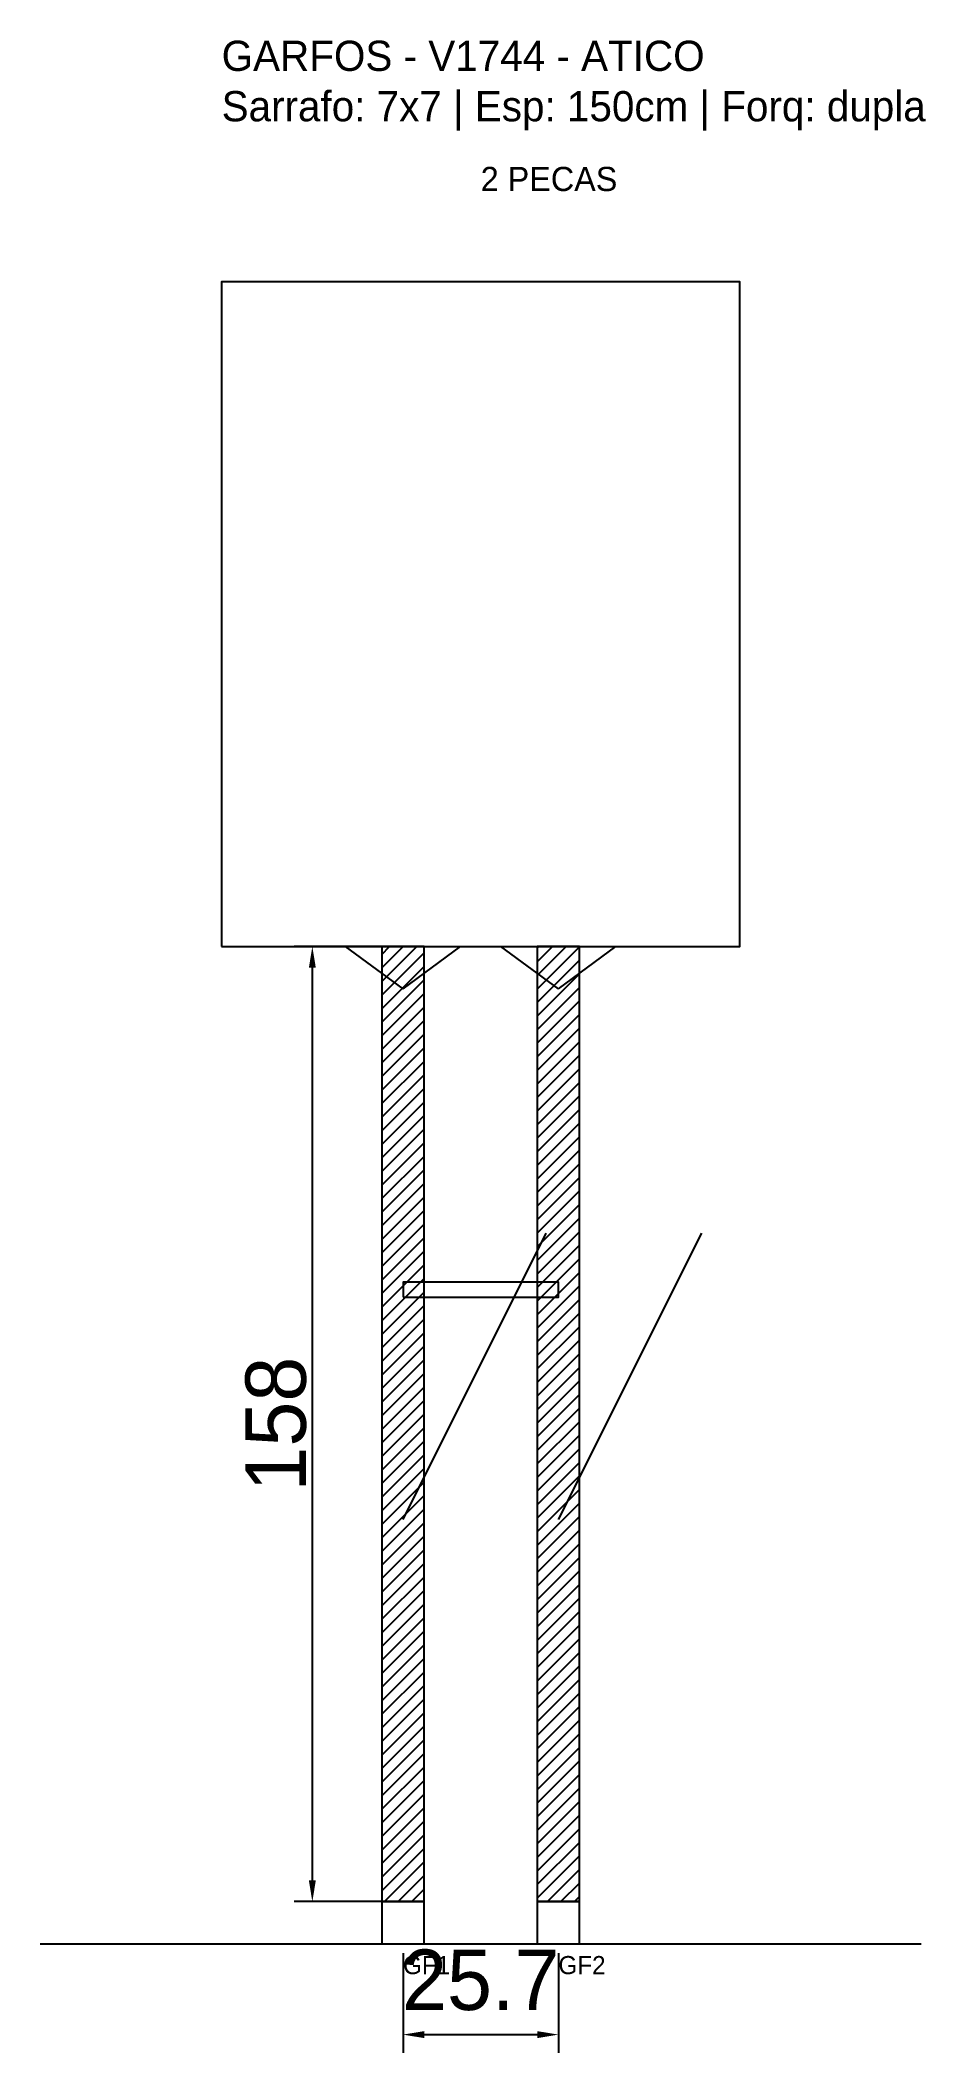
# Model space of a CAD drawing. Header units: metres. Extents: x -30 to 116, y -25 to 308.
import ezdxf

# ---------------------------------------------------------------- set-up
doc = ezdxf.new("R2010")
doc.units = ezdxf.units.M
for name, color, linetype in [('BARRA_ANCORAGEM', 1, 'Continuous'), ('COTA', 241, 'Continuous'), ('GARFOS OK', 3, 'Continuous'), ('NOME DA VIGA', 6, 'Continuous'), ('SARR_7x7', 40, 'Continuous'), ('TIRAS REESCORAMENTO', 252, 'Continuous'), ('VIGAS', 3, 'Continuous')]:
    doc.layers.add(name, color=color, linetype=linetype)
doc.dimstyles.new('EZ DXF', dxfattribs={"dimtxt": 10, "dimasz": 3.5, "dimexe": 3, "dimexo": 1.5, "dimgap": 1, "dimtad": 1, "dimdec": 1, "dimdsep": 46, "dimcen": 2.5, "dimazin": 3, "dimtfac": 1, "dimtmove": 0, "dimatfit": 3})

msp = doc.modelspace()

# ---------------------------------------------------------------- hatches: boundary and pattern name
at = {"layer": 'COTA'}
h = msp.add_hatch(dxfattribs=at)
h.set_pattern_fill('ANSI31', scale=0.5)
h.paths.add_polyline_path([(26.5, 0), (33.5, 0), (33.5, 158), (26.5, 158)])
h = msp.add_hatch(dxfattribs=at)
h.set_pattern_fill('ANSI31', scale=0.5)
h.paths.add_polyline_path([(52.2, 0), (59.2, 0), (59.2, 158), (52.2, 158)])

# ---------------------------------------------------------------- linework, layer by layer
at = {"layer": 'BARRA_ANCORAGEM'}
for p, q in [((30, 63.2), (53.7, 110.6)), ((55.7, 63.2), (79.4, 110.6))]:
    msp.add_line(p, q, dxfattribs=at)
at = {"layer": 'GARFOS OK'}
for p, q in [((30, 151), (20.5, 158)), ((20.5, 158), (39.5, 158)), ((30, 151), (39.5, 158)), ((55.7, 151), (46.2, 158)), ((46.2, 158), (65.2, 158)), ((55.7, 151), (65.2, 158))]:
    msp.add_line(p, q, dxfattribs=at)
at = {"layer": 'GARFOS OK', "linetype": 'CONTINUOUS'}
msp.add_line((-30, -7), (115.7, -7), dxfattribs=at)
at = {"layer": 'GARFOS OK'}
for points in [[(26.5, 0), (33.5, 0), (33.5, 158), (26.5, 158), (26.5, 0)], [(52.2, 0), (59.2, 0), (59.2, 158), (52.2, 158), (52.2, 0)]]:
    msp.add_lwpolyline(points, dxfattribs=at)
at = {"layer": 'SARR_7x7'}
for points in [[(26.5, -7), (33.5, -7), (33.5, 0), (26.5, 0), (26.5, -7)], [(52.2, -7), (59.2, -7), (59.2, 0), (52.2, 0), (52.2, -7)]]:
    msp.add_lwpolyline(points, dxfattribs=at)
at = {"layer": 'TIRAS REESCORAMENTO'}
msp.add_lwpolyline([(30, 100), (55.7, 100), (55.7, 102.5), (30, 102.5), (30, 100)], dxfattribs=at)
at = {"layer": 'VIGAS'}
msp.add_lwpolyline([(0, 158), (85.7, 158), (85.7, 268), (0, 268), (0, 158)], dxfattribs=at)

# ---------------------------------------------------------------- texts
at = {"layer": 'NOME DA VIGA'}
for s, height, p in [('2 PECAS', 4, (42.85, 283)), ('GF1', 3, (30, -12)), ('GF2', 3, (55.7, -12))]:
    msp.add_text(s, height=height, dxfattribs=at).set_placement(p)
at = {"layer": 'NOME DA VIGA', "insert": (0, 293), "char_height": 5, "attachment_point": 7}
msp.add_mtext('GARFOS - V1744 - ATICO\\PSarrafo: 7x7 | Esp: 150cm | Forq: dupla', dxfattribs=at)

# ---------------------------------------------------------------- dimensions: what is measured, and where the dimension line sits
at = {"layer": 'COTA'}
msp.add_linear_dim(base=(15, 0), p1=(30, 0), p2=(30, 158), angle=90, dimstyle='EZ DXF', dxfattribs=at).render()
msp.add_linear_dim(base=(30, -22), p1=(30, -7), p2=(55.7, -7), dimstyle='EZ DXF', dxfattribs=at).render()

doc.saveas('drawing.dxf')
